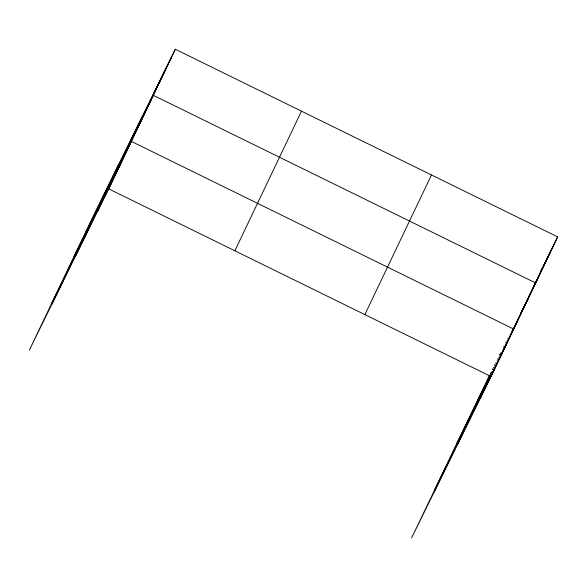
<?xml version="1.0" encoding="UTF-8"?>
<svg xmlns="http://www.w3.org/2000/svg" width="587" height="587" viewBox="0 0 587 587"><rect width="100%" height="100%" fill="white"/><g stroke="black" fill="none" stroke-linecap="round" stroke-linejoin="round"><path stroke-width="0.44" stroke-dasharray="2.94 2.2" d="M490.292 374.462L493.219 368.32M493.586 367.55L495.421 363.713M497.248 359.875L500.55 352.963M490.02 374.345L496.881 360.396M499.302 355.473L500.916 352.193M502.92 348.113L507.74 338.325M490.578 374.609L491.781 372.158"/><path stroke-width="0.88" d="M51.957 304.169L118.581 164.536M75.246 256.835L141.871 117.209M97.846 210.902L164.47 71.269M491.026 376.524L557.65 236.891L175.315 49.242L108.69 188.867L491.026 376.524L411.685 537.758L489.617 375.166M234.859 250.796L301.483 111.163M364.857 314.595L431.482 174.97M434.292 491.825L489.925 375.232M457.581 444.491L490.497 375.519M480.188 398.551L494.907 367.697M495.663 366.112L501.327 354.247M506.5 343.402L502.839 351.077L513.676 329.05L131.341 141.394L52.001 302.635M507.968 340.328L510.169 335.72M510.536 334.95L513.097 329.578M513.83 328.038L517.132 321.126M517.492 320.363L524.822 305.005L520.786 313.209M531.785 290.411L525.189 304.235L526.025 302.554M533.253 287.337L535.447 282.729M538.382 276.587L535.814 281.965L550.32 252.256M539.482 274.283L544.244 264.304M544.978 262.763L546.813 258.926M175.315 49.242L95.975 210.476L29.35 350.109L112.462 180.957M160.809 78.951L171.646 56.917M157.14 86.627L167.985 64.599M153.478 94.309L164.316 72.282M146.148 109.666L160.655 79.957M73.984 256.556L153.324 95.314L535.667 282.971L526.832 300.926M138.826 125.024L149.663 102.996M135.157 132.706L146.002 110.679M131.495 140.388L142.333 118.354M124.165 155.746L138.671 126.036M116.725 171.338L127.562 149.303M112.953 179.248L123.791 157.221M109.175 187.165L120.012 165.13M105.396 195.075L116.241 173.04M540.348 272.052L542.366 267.951M545.602 261.384L557.65 236.891M543.144 266.608L553.989 244.574M532.152 289.64L542.99 267.613M528.491 297.323L539.328 275.288M456.326 444.212L490.174 375.423M521.161 312.68L531.998 290.653M515.034 325.594L528.337 298.328M510.565 334.906L521.007 313.693M506.904 342.581L517.345 321.368M434.343 490.284L490.732 375.687M495.575 365.848L498.4 360.102M500.418 356.001L502.435 351.899M499.06 358.995L509.905 336.96M495.692 366.09L506.126 344.87M487.738 382.731L502.355 352.787M483.959 390.641L494.804 368.607"/></g></svg>
